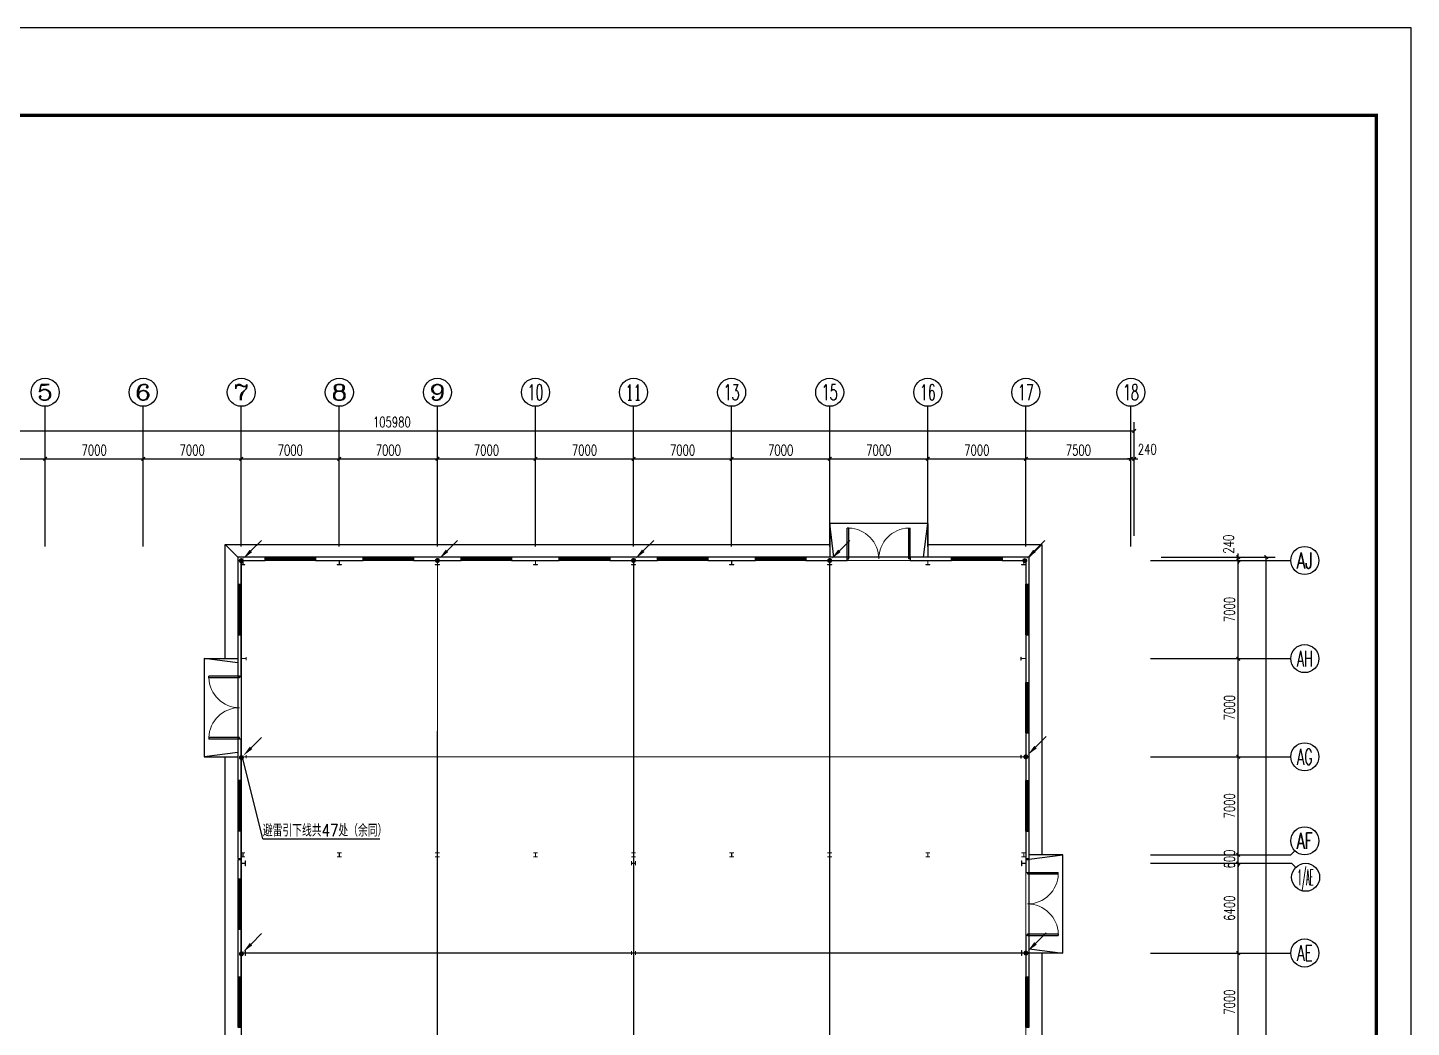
# Model space of a CAD drawing. Extents: x -496980 to 486425, y -292187 to -29437.
# Drawn here: x 226873 to 325629, y -100744 to -29437 of the extents above; entities that cross this region are included whole.
import ezdxf
from ezdxf.enums import TextEntityAlignment as Align

# ---------------------------------------------------------------- set-up
doc = ezdxf.new("R2010")
doc.units = 0
doc.header["$LTSCALE"] = 1000
doc.header["$MEASUREMENT"] = 0
doc.linetypes.add('30', pattern=[0])
for name, color, linetype in [('AXIS', 3, 'Continuous'), ('AXIS_TEXT', 7, 'Continuous'), ('killer_tk3.0000', 1, 'Continuous'), ('LWIRE', 4, 'Continuous'), ('PUB_TEXT', 7, 'Continuous'), ('PUB_TITLE', 4, 'Continuous'), ('STAIR', 2, 'Continuous'), ('WALL', 9, 'Continuous'), ('WINDOW', 4, 'Continuous'), ('WIRE-接地', 4, 'Continuous')]:
    doc.layers.add(name, color=color, linetype=linetype)
doc.layers.add('STXT_XG_THIN', color=2, linetype='Continuous', lineweight=0)
doc.styles.add('_HZTXT', font='txt.shx', dxfattribs={"width": 0.8, "bigfont": 'hztxt.shx'})
doc.styles.add('_TCH_AXIS', font='COMPLEX', dxfattribs={"bigfont": 'GBCBIG'})
doc.styles.add('_TCH_DIM_T3', font='SIMPLEX', dxfattribs={"width": 0.705882, "bigfont": 'GBCBIG'})
doc.styles.add('COMPLEX', font='COMPLEX')
doc.styles.get("Standard").update_dxf_attribs({"font": 'gbenor.shx', "bigfont": 'gbcbig.shx'})
doc.styles.add('TG_LINETYPE', font='SIMPLEX', dxfattribs={"width": 0.8, "height": 3, "bigfont": 'HZTXT'})
doc.linetypes.add('TG_E', pattern='A,2,-0.4,["E",TG_LINETYPE,S=0.1,R=0,X=-0.28,Y=-0.15],0', length=2.4)
doc.dimstyles.new('_TCH_ARCH&&250', dxfattribs={"dimtxt": 743.75, "dimasz": 250, "dimexe": 625, "dimexo": 750, "dimgap": 250, "dimtad": 1, "dimdec": 0, "dimzin": 0, "dimdsep": 46, "dimtxsty": '_TCH_DIM_T3', "dimblk": 'ARCHTICK', "dimcen": 0.09, "dimclrt": 7, "dimazin": 2, "dimtfac": 1, "dimtdec": 0, "dimtix": 1, "dimtmove": 2, "dimatfit": 3, "dimfxl": 0, "dimtolj": 1, "dimtzin": 0, "dimarcsym": 0})

# ---------------------------------------------------------------- blocks, each defined once
blk = doc.blocks.new('$TelecSys$00000078')
for p, q in [((1.15, 1.15), (0.55, 0.55)), ((0.104, 0.104), (0.104, 0.104)), ((-0.104, -0.104), (-0.104, -0.104))]:
    blk.add_line(p, q)
at = {"const_width": 0.142}
blk.add_lwpolyline([(-0.071, 0, 1), (0.071, 0, 1)], format="xyb", close=True, dxfattribs=at)
blk.add_solid([(0.62, 0.48), (0.48, 0.62), (0.1, 0.1)])
at = {"width": 0.8, "flags": 9}
blk.add_attdef('A', (0, 0), '', height=0.00002, dxfattribs=at)
blk = doc.blocks.new('_ArchTick')
at = {"color": 0, "linetype": 'ByBlock', "const_width": 0.4}
blk.add_lwpolyline([(-0.5, -0.5), (0.5, 0.5)], dxfattribs=at)
blk = doc.blocks.new('*D54')
at = {"layer": 'AXIS', "color": 0, "lineweight": -2}
for p, q in [((221117, -65694), (221117, -59569)), ((221117, -60194), (228117, -60194)), ((228117, -65694), (228117, -59569))]:
    blk.add_line(p, q, dxfattribs=at)
at = {"layer": 'Defpoints', "color": 0}
for p in [(228117, -60194), (221117, -66444), (228117, -66444)]:
    blk.add_point(p, dxfattribs=at)
at = {"layer": 'AXIS', "color": 0, "lineweight": -2, "xscale": 250, "yscale": 250, "zscale": 250, "rotation": 180}
blk.add_blockref('_ArchTick', (221117, -60194), dxfattribs=at)
at = {"layer": 'AXIS', "color": 0, "lineweight": -2, "xscale": 250, "yscale": 250, "zscale": 250}
blk.add_blockref('_ArchTick', (228117, -60194), dxfattribs=at)
at = {"layer": 'AXIS', "color": 7, "insert": (224617, -59572), "char_height": 743.8, "attachment_point": 5, "style": '_TCH_DIM_T3'}
blk.add_mtext('\\A1;7000', dxfattribs=at)
blk = doc.blocks.new('*D55')
at = {"layer": 'AXIS', "color": 0, "lineweight": -2}
for p, q in [((228117, -65694), (228117, -59569)), ((228117, -60194), (235117, -60194)), ((235117, -65694), (235117, -59569))]:
    blk.add_line(p, q, dxfattribs=at)
at = {"layer": 'Defpoints', "color": 0}
for p in [(235117, -60194), (228117, -66444), (235117, -66444)]:
    blk.add_point(p, dxfattribs=at)
at = {"layer": 'AXIS', "color": 0, "lineweight": -2, "xscale": 250, "yscale": 250, "zscale": 250, "rotation": 180}
blk.add_blockref('_ArchTick', (228117, -60194), dxfattribs=at)
at = {"layer": 'AXIS', "color": 0, "lineweight": -2, "xscale": 250, "yscale": 250, "zscale": 250}
blk.add_blockref('_ArchTick', (235117, -60194), dxfattribs=at)
at = {"layer": 'AXIS', "color": 7, "insert": (231617, -59572), "char_height": 743.8, "attachment_point": 5, "style": '_TCH_DIM_T3'}
blk.add_mtext('\\A1;7000', dxfattribs=at)
blk = doc.blocks.new('*D56')
at = {"layer": 'AXIS', "color": 0, "lineweight": -2}
for p, q in [((235117, -65694), (235117, -59569)), ((235117, -60194), (242117, -60194)), ((242117, -65694), (242117, -59569))]:
    blk.add_line(p, q, dxfattribs=at)
at = {"layer": 'Defpoints', "color": 0}
for p in [(242117, -60194), (235117, -66444), (242117, -66444)]:
    blk.add_point(p, dxfattribs=at)
at = {"layer": 'AXIS', "color": 0, "lineweight": -2, "xscale": 250, "yscale": 250, "zscale": 250, "rotation": 180}
blk.add_blockref('_ArchTick', (235117, -60194), dxfattribs=at)
at = {"layer": 'AXIS', "color": 0, "lineweight": -2, "xscale": 250, "yscale": 250, "zscale": 250}
blk.add_blockref('_ArchTick', (242117, -60194), dxfattribs=at)
at = {"layer": 'AXIS', "color": 7, "insert": (238617, -59572), "char_height": 743.8, "attachment_point": 5, "style": '_TCH_DIM_T3'}
blk.add_mtext('\\A1;7000', dxfattribs=at)
blk = doc.blocks.new('*D57')
at = {"layer": 'AXIS', "color": 0, "lineweight": -2}
for p, q in [((242117, -65694), (242117, -59569)), ((242117, -60194), (249117, -60194)), ((249117, -65694), (249117, -59569))]:
    blk.add_line(p, q, dxfattribs=at)
at = {"layer": 'Defpoints', "color": 0}
for p in [(249117, -60194), (242117, -66444), (249117, -66444)]:
    blk.add_point(p, dxfattribs=at)
at = {"layer": 'AXIS', "color": 0, "lineweight": -2, "xscale": 250, "yscale": 250, "zscale": 250, "rotation": 180}
blk.add_blockref('_ArchTick', (242117, -60194), dxfattribs=at)
at = {"layer": 'AXIS', "color": 0, "lineweight": -2, "xscale": 250, "yscale": 250, "zscale": 250}
blk.add_blockref('_ArchTick', (249117, -60194), dxfattribs=at)
at = {"layer": 'AXIS', "color": 7, "insert": (245617, -59572), "char_height": 743.8, "attachment_point": 5, "style": '_TCH_DIM_T3'}
blk.add_mtext('\\A1;7000', dxfattribs=at)
blk = doc.blocks.new('*D58')
at = {"layer": 'AXIS', "color": 0, "lineweight": -2}
for p, q in [((249117, -65694), (249117, -59569)), ((249117, -60194), (256117, -60194)), ((256117, -65694), (256117, -59569))]:
    blk.add_line(p, q, dxfattribs=at)
at = {"layer": 'Defpoints', "color": 0}
for p in [(256117, -60194), (249117, -66444), (256117, -66444)]:
    blk.add_point(p, dxfattribs=at)
at = {"layer": 'AXIS', "color": 0, "lineweight": -2, "xscale": 250, "yscale": 250, "zscale": 250, "rotation": 180}
blk.add_blockref('_ArchTick', (249117, -60194), dxfattribs=at)
at = {"layer": 'AXIS', "color": 0, "lineweight": -2, "xscale": 250, "yscale": 250, "zscale": 250}
blk.add_blockref('_ArchTick', (256117, -60194), dxfattribs=at)
at = {"layer": 'AXIS', "color": 7, "insert": (252617, -59572), "char_height": 743.8, "attachment_point": 5, "style": '_TCH_DIM_T3'}
blk.add_mtext('\\A1;7000', dxfattribs=at)
blk = doc.blocks.new('*D59')
at = {"layer": 'AXIS', "color": 0, "lineweight": -2}
for p, q in [((256117, -65694), (256117, -59569)), ((256117, -60194), (263117, -60194)), ((263117, -65694), (263117, -59569))]:
    blk.add_line(p, q, dxfattribs=at)
at = {"layer": 'Defpoints', "color": 0}
for p in [(263117, -60194), (256117, -66444), (263117, -66444)]:
    blk.add_point(p, dxfattribs=at)
at = {"layer": 'AXIS', "color": 0, "lineweight": -2, "xscale": 250, "yscale": 250, "zscale": 250, "rotation": 180}
blk.add_blockref('_ArchTick', (256117, -60194), dxfattribs=at)
at = {"layer": 'AXIS', "color": 0, "lineweight": -2, "xscale": 250, "yscale": 250, "zscale": 250}
blk.add_blockref('_ArchTick', (263117, -60194), dxfattribs=at)
at = {"layer": 'AXIS', "color": 7, "insert": (259617, -59572), "char_height": 743.8, "attachment_point": 5, "style": '_TCH_DIM_T3'}
blk.add_mtext('\\A1;7000', dxfattribs=at)
blk = doc.blocks.new('*D60')
at = {"layer": 'AXIS', "color": 0, "lineweight": -2}
for p, q in [((263117, -65694), (263117, -59569)), ((263117, -60194), (270117, -60194)), ((270117, -65694), (270117, -59569))]:
    blk.add_line(p, q, dxfattribs=at)
at = {"layer": 'Defpoints', "color": 0}
for p in [(270117, -60194), (263117, -66444), (270117, -66444)]:
    blk.add_point(p, dxfattribs=at)
at = {"layer": 'AXIS', "color": 0, "lineweight": -2, "xscale": 250, "yscale": 250, "zscale": 250, "rotation": 180}
blk.add_blockref('_ArchTick', (263117, -60194), dxfattribs=at)
at = {"layer": 'AXIS', "color": 0, "lineweight": -2, "xscale": 250, "yscale": 250, "zscale": 250}
blk.add_blockref('_ArchTick', (270117, -60194), dxfattribs=at)
at = {"layer": 'AXIS', "color": 7, "insert": (266617, -59572), "char_height": 743.8, "attachment_point": 5, "style": '_TCH_DIM_T3'}
blk.add_mtext('\\A1;7000', dxfattribs=at)
blk = doc.blocks.new('*D61')
at = {"layer": 'AXIS', "color": 0, "lineweight": -2}
for p, q in [((270117, -65694), (270117, -59569)), ((270117, -60194), (277117, -60194)), ((277117, -65694), (277117, -59569))]:
    blk.add_line(p, q, dxfattribs=at)
at = {"layer": 'Defpoints', "color": 0}
for p in [(277117, -60194), (270117, -66444), (277117, -66444)]:
    blk.add_point(p, dxfattribs=at)
at = {"layer": 'AXIS', "color": 0, "lineweight": -2, "xscale": 250, "yscale": 250, "zscale": 250, "rotation": 180}
blk.add_blockref('_ArchTick', (270117, -60194), dxfattribs=at)
at = {"layer": 'AXIS', "color": 0, "lineweight": -2, "xscale": 250, "yscale": 250, "zscale": 250}
blk.add_blockref('_ArchTick', (277117, -60194), dxfattribs=at)
at = {"layer": 'AXIS', "color": 7, "insert": (273617, -59572), "char_height": 743.8, "attachment_point": 5, "style": '_TCH_DIM_T3'}
blk.add_mtext('\\A1;7000', dxfattribs=at)
blk = doc.blocks.new('*D62')
at = {"layer": 'AXIS', "color": 0, "lineweight": -2}
for p, q in [((277117, -65694), (277117, -59569)), ((277117, -60194), (284117, -60194)), ((284117, -65694), (284117, -59569))]:
    blk.add_line(p, q, dxfattribs=at)
at = {"layer": 'Defpoints', "color": 0}
for p in [(284117, -60194), (277117, -66444), (284117, -66444)]:
    blk.add_point(p, dxfattribs=at)
at = {"layer": 'AXIS', "color": 0, "lineweight": -2, "xscale": 250, "yscale": 250, "zscale": 250, "rotation": 180}
blk.add_blockref('_ArchTick', (277117, -60194), dxfattribs=at)
at = {"layer": 'AXIS', "color": 0, "lineweight": -2, "xscale": 250, "yscale": 250, "zscale": 250}
blk.add_blockref('_ArchTick', (284117, -60194), dxfattribs=at)
at = {"layer": 'AXIS', "color": 7, "insert": (280617, -59572), "char_height": 743.8, "attachment_point": 5, "style": '_TCH_DIM_T3'}
blk.add_mtext('\\A1;7000', dxfattribs=at)
blk = doc.blocks.new('*D63')
at = {"layer": 'AXIS', "color": 0, "lineweight": -2}
for p, q in [((284117, -65694), (284117, -59569)), ((284117, -60194), (291117, -60194)), ((291117, -65694), (291117, -59569))]:
    blk.add_line(p, q, dxfattribs=at)
at = {"layer": 'Defpoints', "color": 0}
for p in [(291117, -60194), (284117, -66444), (291117, -66444)]:
    blk.add_point(p, dxfattribs=at)
at = {"layer": 'AXIS', "color": 0, "lineweight": -2, "xscale": 250, "yscale": 250, "zscale": 250, "rotation": 180}
blk.add_blockref('_ArchTick', (284117, -60194), dxfattribs=at)
at = {"layer": 'AXIS', "color": 0, "lineweight": -2, "xscale": 250, "yscale": 250, "zscale": 250}
blk.add_blockref('_ArchTick', (291117, -60194), dxfattribs=at)
at = {"layer": 'AXIS', "color": 7, "insert": (287617, -59572), "char_height": 743.8, "attachment_point": 5, "style": '_TCH_DIM_T3'}
blk.add_mtext('\\A1;7000', dxfattribs=at)
blk = doc.blocks.new('*D64')
at = {"layer": 'AXIS', "color": 0, "lineweight": -2}
for p, q in [((291117, -65694), (291117, -59569)), ((291117, -60194), (298117, -60194)), ((298117, -65694), (298117, -59569))]:
    blk.add_line(p, q, dxfattribs=at)
at = {"layer": 'Defpoints', "color": 0}
for p in [(298117, -60194), (291117, -66444), (298117, -66444)]:
    blk.add_point(p, dxfattribs=at)
at = {"layer": 'AXIS', "color": 0, "lineweight": -2, "xscale": 250, "yscale": 250, "zscale": 250, "rotation": 180}
blk.add_blockref('_ArchTick', (291117, -60194), dxfattribs=at)
at = {"layer": 'AXIS', "color": 0, "lineweight": -2, "xscale": 250, "yscale": 250, "zscale": 250}
blk.add_blockref('_ArchTick', (298117, -60194), dxfattribs=at)
at = {"layer": 'AXIS', "color": 7, "insert": (294617, -59572), "char_height": 743.8, "attachment_point": 5, "style": '_TCH_DIM_T3'}
blk.add_mtext('\\A1;7000', dxfattribs=at)
blk = doc.blocks.new('*D65')
at = {"layer": 'AXIS', "color": 0, "lineweight": -2}
for p, q in [((298117, -65694), (298117, -59569)), ((298117, -60194), (305617, -60194)), ((305617, -65694), (305617, -59569))]:
    blk.add_line(p, q, dxfattribs=at)
at = {"layer": 'Defpoints', "color": 0}
for p in [(305617, -60194), (298117, -66444), (305617, -66444)]:
    blk.add_point(p, dxfattribs=at)
at = {"layer": 'AXIS', "color": 0, "lineweight": -2, "xscale": 250, "yscale": 250, "zscale": 250, "rotation": 180}
blk.add_blockref('_ArchTick', (298117, -60194), dxfattribs=at)
at = {"layer": 'AXIS', "color": 0, "lineweight": -2, "xscale": 250, "yscale": 250, "zscale": 250}
blk.add_blockref('_ArchTick', (305617, -60194), dxfattribs=at)
at = {"layer": 'AXIS', "color": 7, "insert": (301867, -59572), "char_height": 743.8, "attachment_point": 5, "style": '_TCH_DIM_T3'}
blk.add_mtext('\\A1;7500', dxfattribs=at)
blk = doc.blocks.new('*D66')
at = {"layer": 'AXIS', "color": 0, "lineweight": -2}
for p, q in [((305617, -60194), (305367, -60194)), ((305617, -65694), (305617, -59569)), ((305617, -60194), (305857, -60194)), ((305857, -65694), (305857, -59569)), ((305857, -60194), (306107, -60194))]:
    blk.add_line(p, q, dxfattribs=at)
at = {"layer": 'Defpoints', "color": 0}
for p in [(305857, -60194), (305617, -66444), (305857, -66444)]:
    blk.add_point(p, dxfattribs=at)
at = {"layer": 'AXIS', "color": 0, "lineweight": -2, "xscale": 250, "yscale": 250, "zscale": 250}
blk.add_blockref('_ArchTick', (305617, -60194), dxfattribs=at)
at = {"layer": 'AXIS', "color": 0, "lineweight": -2, "xscale": 250, "yscale": 250, "zscale": 250, "rotation": 180}
blk.add_blockref('_ArchTick', (305857, -60194), dxfattribs=at)
at = {"layer": 'AXIS', "color": 7, "insert": (306782, -59507), "char_height": 743.8, "attachment_point": 5, "style": '_TCH_DIM_T3'}
blk.add_mtext('\\A1;240', dxfattribs=at)
blk = doc.blocks.new('*D67')
at = {"layer": 'AXIS', "color": 0, "lineweight": -2}
for p, q in [((199877, -65694), (199877, -57569)), ((199877, -58194), (305857, -58194)), ((305857, -65694), (305857, -57569))]:
    blk.add_line(p, q, dxfattribs=at)
at = {"layer": 'Defpoints', "color": 0}
for p in [(305857, -58194), (199877, -66444), (305857, -66444)]:
    blk.add_point(p, dxfattribs=at)
at = {"layer": 'AXIS', "color": 0, "lineweight": -2, "xscale": 250, "yscale": 250, "zscale": 250, "rotation": 180}
blk.add_blockref('_ArchTick', (199877, -58194), dxfattribs=at)
at = {"layer": 'AXIS', "color": 0, "lineweight": -2, "xscale": 250, "yscale": 250, "zscale": 250}
blk.add_blockref('_ArchTick', (305857, -58194), dxfattribs=at)
at = {"layer": 'AXIS', "color": 7, "insert": (252867, -57572), "char_height": 743.8, "attachment_point": 5, "style": '_TCH_DIM_T3'}
blk.add_mtext('\\A1;105980', dxfattribs=at)
blk = doc.blocks.new('*D109')
at = {"layer": 'AXIS', "color": 0, "lineweight": -2}
for p, q in [((307774, -95444), (313899, -95444)), ((313274, -102444), (313274, -95444)), ((307774, -102444), (313899, -102444))]:
    blk.add_line(p, q, dxfattribs=at)
at = {"layer": 'Defpoints', "color": 0}
for p in [(307024, -95444), (313274, -95444), (307024, -102444)]:
    blk.add_point(p, dxfattribs=at)
at = {"layer": 'AXIS', "color": 0, "lineweight": -2, "xscale": 250, "yscale": 250, "zscale": 250}
for p, rotation in [((313274, -95444), 90), ((313274, -102444), 270)]:
    blk.add_blockref('_ArchTick', p, dxfattribs=dict(at, rotation=rotation))
at = {"layer": 'AXIS', "color": 7, "insert": (312652, -98944), "char_height": 743.8, "attachment_point": 5, "rotation": 90, "style": '_TCH_DIM_T3'}
blk.add_mtext('\\A1;7000', dxfattribs=at)
blk = doc.blocks.new('*D110')
at = {"layer": 'AXIS', "color": 0, "lineweight": -2}
for p, q in [((307774, -89044), (313899, -89044)), ((313274, -95444), (313274, -89044)), ((307774, -95444), (313899, -95444))]:
    blk.add_line(p, q, dxfattribs=at)
at = {"layer": 'Defpoints', "color": 0}
for p in [(307024, -89044), (313274, -89044), (307024, -95444)]:
    blk.add_point(p, dxfattribs=at)
at = {"layer": 'AXIS', "color": 0, "lineweight": -2, "xscale": 250, "yscale": 250, "zscale": 250}
for p, rotation in [((313274, -89044), 90), ((313274, -95444), 270)]:
    blk.add_blockref('_ArchTick', p, dxfattribs=dict(at, rotation=rotation))
at = {"layer": 'AXIS', "color": 7, "insert": (312652, -92244), "char_height": 743.8, "attachment_point": 5, "rotation": 90, "style": '_TCH_DIM_T3'}
blk.add_mtext('\\A1;6400', dxfattribs=at)
blk = doc.blocks.new('*D111')
at = {"layer": 'AXIS', "color": 0, "lineweight": -2}
for p, q in [((307774, -88444), (313899, -88444)), ((313274, -88444), (313274, -88194)), ((313274, -89044), (313274, -88444)), ((307774, -89044), (313899, -89044)), ((313274, -89044), (313274, -89294))]:
    blk.add_line(p, q, dxfattribs=at)
at = {"layer": 'Defpoints', "color": 0}
for p in [(307024, -88444), (313274, -88444), (307024, -89044)]:
    blk.add_point(p, dxfattribs=at)
at = {"layer": 'AXIS', "color": 0, "lineweight": -2, "xscale": 250, "yscale": 250, "zscale": 250}
for p, rotation in [((313274, -88444), 270), ((313274, -89044), 90)]:
    blk.add_blockref('_ArchTick', p, dxfattribs=dict(at, rotation=rotation))
at = {"layer": 'AXIS', "color": 7, "insert": (312652, -88744), "char_height": 743.8, "attachment_point": 5, "rotation": 90, "style": '_TCH_DIM_T3'}
blk.add_mtext('\\A1;600', dxfattribs=at)
blk = doc.blocks.new('*D112')
at = {"layer": 'AXIS', "color": 0, "lineweight": -2}
for p, q in [((307774, -81444), (313899, -81444)), ((313274, -88444), (313274, -81444)), ((307774, -88444), (313899, -88444))]:
    blk.add_line(p, q, dxfattribs=at)
at = {"layer": 'Defpoints', "color": 0}
for p in [(307024, -81444), (313274, -81444), (307024, -88444)]:
    blk.add_point(p, dxfattribs=at)
at = {"layer": 'AXIS', "color": 0, "lineweight": -2, "xscale": 250, "yscale": 250, "zscale": 250}
for p, rotation in [((313274, -81444), 90), ((313274, -88444), 270)]:
    blk.add_blockref('_ArchTick', p, dxfattribs=dict(at, rotation=rotation))
at = {"layer": 'AXIS', "color": 7, "insert": (312652, -84944), "char_height": 743.8, "attachment_point": 5, "rotation": 90, "style": '_TCH_DIM_T3'}
blk.add_mtext('\\A1;7000', dxfattribs=at)
blk = doc.blocks.new('*D113')
at = {"layer": 'AXIS', "color": 0, "lineweight": -2}
for p, q in [((307774, -74444), (313899, -74444)), ((313274, -81444), (313274, -74444)), ((307774, -81444), (313899, -81444))]:
    blk.add_line(p, q, dxfattribs=at)
at = {"layer": 'Defpoints', "color": 0}
for p in [(307024, -74444), (313274, -74444), (307024, -81444)]:
    blk.add_point(p, dxfattribs=at)
at = {"layer": 'AXIS', "color": 0, "lineweight": -2, "xscale": 250, "yscale": 250, "zscale": 250}
for p, rotation in [((313274, -74444), 90), ((313274, -81444), 270)]:
    blk.add_blockref('_ArchTick', p, dxfattribs=dict(at, rotation=rotation))
at = {"layer": 'AXIS', "color": 7, "insert": (312652, -77944), "char_height": 743.8, "attachment_point": 5, "rotation": 90, "style": '_TCH_DIM_T3'}
blk.add_mtext('\\A1;7000', dxfattribs=at)
blk = doc.blocks.new('*D114')
at = {"layer": 'AXIS', "color": 0, "lineweight": -2}
for p, q in [((307774, -67444), (313899, -67444)), ((313274, -74444), (313274, -67444)), ((307774, -74444), (313899, -74444))]:
    blk.add_line(p, q, dxfattribs=at)
at = {"layer": 'Defpoints', "color": 0}
for p in [(307024, -67444), (313274, -67444), (307024, -74444)]:
    blk.add_point(p, dxfattribs=at)
at = {"layer": 'AXIS', "color": 0, "lineweight": -2, "xscale": 250, "yscale": 250, "zscale": 250}
for p, rotation in [((313274, -67444), 90), ((313274, -74444), 270)]:
    blk.add_blockref('_ArchTick', p, dxfattribs=dict(at, rotation=rotation))
at = {"layer": 'AXIS', "color": 7, "insert": (312652, -70944), "char_height": 743.8, "attachment_point": 5, "rotation": 90, "style": '_TCH_DIM_T3'}
blk.add_mtext('\\A1;7000', dxfattribs=at)
blk = doc.blocks.new('*D115')
at = {"layer": 'AXIS', "color": 0, "lineweight": -2}
for p, q in [((313274, -67204), (313274, -66954)), ((307774, -67204), (313899, -67204)), ((307774, -67444), (313899, -67444)), ((313274, -67444), (313274, -67204)), ((313274, -67444), (313274, -67694))]:
    blk.add_line(p, q, dxfattribs=at)
at = {"layer": 'Defpoints', "color": 0}
for p in [(307024, -67204), (307024, -67444), (313274, -67204)]:
    blk.add_point(p, dxfattribs=at)
at = {"layer": 'AXIS', "color": 0, "lineweight": -2, "xscale": 250, "yscale": 250, "zscale": 250}
for p, rotation in [((313274, -67204), 270), ((313274, -67444), 90)]:
    blk.add_blockref('_ArchTick', p, dxfattribs=dict(at, rotation=rotation))
at = {"layer": 'AXIS', "color": 7, "insert": (312587, -66279), "char_height": 743.8, "attachment_point": 5, "rotation": 90, "style": '_TCH_DIM_T3'}
blk.add_mtext('\\A1;240', dxfattribs=at)
blk = doc.blocks.new('*D116')
at = {"layer": 'AXIS', "color": 0, "lineweight": -2}
for p, q in [((307774, -67204), (315899, -67204)), ((315274, -249684), (315274, -67204)), ((307774, -249684), (315899, -249684))]:
    blk.add_line(p, q, dxfattribs=at)
at = {"layer": 'Defpoints', "color": 0}
for p in [(307024, -67204), (315274, -67204), (307024, -249684)]:
    blk.add_point(p, dxfattribs=at)
at = {"layer": 'AXIS', "color": 0, "lineweight": -2, "xscale": 250, "yscale": 250, "zscale": 250}
for p, rotation in [((315274, -67204), 90), ((315274, -249684), 270)]:
    blk.add_blockref('_ArchTick', p, dxfattribs=dict(at, rotation=rotation))
at = {"layer": 'AXIS', "color": 7, "insert": (314652, -158444), "char_height": 743.8, "attachment_point": 5, "rotation": 90, "style": '_TCH_DIM_T3'}
blk.add_mtext('\\A1;182480', dxfattribs=at)
blk = doc.blocks.new('$TCHSYS$WIN2D')
for p, q in [((-0.5, 0.5), (0.5, 0.5)), ((-0.5, 0.5), (-0.5, -0.5)), ((0.5, 0.5), (0.5, -0.5)), ((0.5, 0.167), (-0.5, 0.167)), ((0.5, -0.167), (-0.5, -0.167)), ((-0.5, -0.5), (0.5, -0.5))]:
    blk.add_line(p, q)
blk = doc.blocks.new('$DorLib2D$00000002')
for p, q in [((-0.5, 0), (-0.5, 0.4875)), ((-0.475, 0.4875), (-0.5, 0.4875)), ((-0.475, 0), (-0.475, 0.4875)), ((0.475, 0), (0.475, 0.4875)), ((0.475, 0.4875), (0.5, 0.4875)), ((0.5, 0), (0.5, 0.4875)), ((-0.5, 0), (-0.475, 0)), ((0.5, 0), (0.475, 0))]:
    blk.add_line(p, q)
at = {"lineweight": 13}
for centre, start, end in [((-0.4875, 0), 0, 88.53072), ((0.4875, 0), 91.46928, 180)]:
    blk.add_arc(centre, 0.4875, start, end, dxfattribs=at)
blk = doc.blocks.new('_AXISO')
blk.add_circle((0, 0), 0.5)
at = {"layer": 'AXIS_TEXT', "style": 'COMPLEX', "width": 1.041667}
blk.add_attdef('A', text='', height=0.56, dxfattribs=at).set_placement((-0.25, -0.28), (0.25, -0.28), align=Align.FIT)

msp = doc.modelspace()

# ---------------------------------------------------------------- linework, layer by layer
at = {"color": 2}
for p, q in [((241877.3, -67204.2), (240977.3, -66304.2)), ((298357.3, -67204.2), (299257.3, -66304.2))]:
    msp.add_line(p, q, dxfattribs=at)
msp.add_line((243657.4, -87297.2), (242214, -81479.2))
for points in [[(240977.3, -74444.2), (240977.3, -66304.2), (284117.3, -66304.2)], [(291117.3, -66304.2), (299257.3, -66304.2), (299257.3, -88444.2)], [(240977.3, -130444.2), (240977.3, -81444.2)], [(299257.3, -95444.2), (299257.3, -121044.2)]]:
    msp.add_lwpolyline(points, dxfattribs=at)
at = {"layer": 'AXIS'}
for p, q in [((228117.3, -66444.2), (228117.3, -56444.2)), ((235117.3, -66444.2), (235117.3, -56444.2)), ((242117.3, -66444.2), (242117.3, -56444.2)), ((249117.3, -66444.2), (249117.3, -56444.2)), ((256117.3, -66444.2), (256117.3, -56444.2)), ((263117.3, -66444.2), (263117.3, -56444.2)), ((270117.3, -66444.2), (270117.3, -56444.2)), ((277117.3, -66444.2), (277117.3, -56444.2)), ((284117.3, -66444.2), (284117.3, -56444.2)), ((291117.3, -66444.2), (291117.3, -56444.2)), ((298117.3, -66444.2), (298117.3, -56444.2)), ((305616.2, -66444.2), (305616.2, -56444.2)), ((307024, -67444.2), (317024, -67444.2)), ((307024, -74444.2), (317024, -74444.2)), ((307024, -81444.2), (317024, -81444.2)), ((307024, -88444.2), (317024, -88444.2)), ((317316.9, -88151.3), (317024, -88444.2)), ((307024, -89044.2), (317086.1, -89044.2)), ((317379, -89337.1), (317086.1, -89044.2)), ((307024, -95444.2), (317024, -95444.2))]:
    msp.add_line(p, q, dxfattribs=at)
msp.add_circle((305616.2, -55444.2), 1000, dxfattribs=at)
at = {"layer": 'killer_tk3.0000', "color": 4, "linetype": '30', "ltscale": 0.02}
msp.add_line((243657.4, -87297.2), (252015.7, -87297.2), dxfattribs=at)
at = {"layer": 'PUB_TITLE'}
msp.add_lwpolyline([(177129, -29436.9), (177129, -292186.9), (325629, -292186.9), (325629, -29436.9)], close=True, dxfattribs=at)
at = {"layer": 'PUB_TITLE', "const_width": 250}
msp.add_lwpolyline([(179629, -35686.9), (179629, -289686.9), (323129, -289686.9), (323129, -35686.9)], close=True, dxfattribs=at)
at = {"layer": 'STAIR'}
for p, q in [((291117.3, -64804.2), (284117.3, -64804.2)), ((284117.3, -64804.2), (284117.3, -67204.2)), ((284417.3, -67204.2), (284117.3, -64804.2)), ((290817.3, -67204.2), (291117.3, -64804.2)), ((291117.3, -64804.2), (291117.3, -67204.2)), ((291117.3, -67204.2), (284117.3, -67204.2)), ((239477.3, -74444.2), (239477.3, -81444.2)), ((239477.3, -74444.2), (241877.3, -74444.2)), ((241877.3, -74744.2), (239477.3, -74444.2)), ((241877.3, -74444.2), (241877.3, -81444.2)), ((241877.3, -81144.2), (239477.3, -81444.2)), ((239477.3, -81444.2), (241877.3, -81444.2)), ((300757.3, -88444.2), (298357.3, -88444.2)), ((298357.3, -95444.2), (298357.3, -88444.2)), ((298357.3, -88744.2), (300757.3, -88444.2)), ((300757.3, -95444.2), (300757.3, -88444.2)), ((298357.3, -95144.2), (300757.3, -95444.2)), ((300757.3, -95444.2), (298357.3, -95444.2))]:
    msp.add_line(p, q, dxfattribs=at)
at = {"layer": 'STXT_XG_THIN', "color": 2}
for points in [[(242367.3, -67744.2), (242117.3, -67744.2), (242117.3, -67734), (242239.4, -67734), (242239.4, -67454.4), (242117.3, -67454.4), (242117.3, -67444.2), (242367.3, -67444.2), (242367.3, -67454.4), (242245.2, -67454.4), (242245.2, -67734), (242367.3, -67734), (242367.3, -67744.2)], [(249267.3, -67744.2), (248967.3, -67744.2), (248967.3, -67734), (249114.4, -67734), (249114.4, -67454.4), (248967.3, -67454.4), (248967.3, -67444.2), (249267.3, -67444.2), (249267.3, -67454.4), (249120.2, -67454.4), (249120.2, -67734), (249267.3, -67734), (249267.3, -67744.2)], [(256267.3, -67744.2), (255967.3, -67744.2), (255967.3, -67734), (256114.4, -67734), (256114.4, -67454.4), (255967.3, -67454.4), (255967.3, -67444.2), (256267.3, -67444.2), (256267.3, -67454.4), (256120.2, -67454.4), (256120.2, -67734), (256267.3, -67734), (256267.3, -67744.2)], [(263267.3, -67744.2), (262967.3, -67744.2), (262967.3, -67734), (263114.4, -67734), (263114.4, -67454.4), (262967.3, -67454.4), (262967.3, -67444.2), (263267.3, -67444.2), (263267.3, -67454.4), (263120.2, -67454.4), (263120.2, -67734), (263267.3, -67734), (263267.3, -67744.2)], [(270267.3, -67744.2), (269967.3, -67744.2), (269967.3, -67734), (270114.4, -67734), (270114.4, -67454.4), (269967.3, -67454.4), (269967.3, -67444.2), (270267.3, -67444.2), (270267.3, -67454.4), (270120.2, -67454.4), (270120.2, -67734), (270267.3, -67734), (270267.3, -67744.2)], [(277267.3, -67744.2), (276967.3, -67744.2), (276967.3, -67734), (277114.4, -67734), (277114.4, -67454.4), (276967.3, -67454.4), (276967.3, -67444.2), (277267.3, -67444.2), (277267.3, -67454.4), (277120.2, -67454.4), (277120.2, -67734), (277267.3, -67734), (277267.3, -67744.2)], [(284267.3, -67744.2), (283967.3, -67744.2), (283967.3, -67734), (284114.4, -67734), (284114.4, -67454.4), (283967.3, -67454.4), (283967.3, -67444.2), (284267.3, -67444.2), (284267.3, -67454.4), (284120.2, -67454.4), (284120.2, -67734), (284267.3, -67734), (284267.3, -67744.2)], [(291267.3, -67744.2), (290967.3, -67744.2), (290967.3, -67734), (291114.4, -67734), (291114.4, -67454.4), (290967.3, -67454.4), (290967.3, -67444.2), (291267.3, -67444.2), (291267.3, -67454.4), (291120.2, -67454.4), (291120.2, -67734), (291267.3, -67734), (291267.3, -67744.2)], [(298117.3, -67744.2), (297817.3, -67744.2), (297817.3, -67734), (297964.4, -67734), (297964.4, -67454.4), (297817.3, -67454.4), (297817.3, -67444.2), (298117.3, -67444.2), (298117.3, -67454.4), (297970.2, -67454.4), (297970.2, -67734), (298117.3, -67734), (298117.3, -67744.2)], [(242467.3, -74334.2), (242467.3, -74554.2), (242457.1, -74554.2), (242457.1, -74447.1), (242127.5, -74447.1), (242127.5, -74554.2), (242117.3, -74554.2), (242117.3, -74334.2), (242127.5, -74334.2), (242127.5, -74441.3), (242457.1, -74441.3), (242457.1, -74334.2), (242467.3, -74334.2)], [(297767.3, -74334.2), (297767.3, -74554.2), (297777.5, -74554.2), (297777.5, -74447.1), (298107.1, -74447.1), (298107.1, -74554.2), (298117.3, -74554.2), (298117.3, -74334.2), (298107.1, -74334.2), (298107.1, -74441.3), (297777.5, -74441.3), (297777.5, -74334.2), (297767.3, -74334.2)], [(242467.3, -81334.2), (242467.3, -81554.2), (242457.1, -81554.2), (242457.1, -81447.1), (242127.5, -81447.1), (242127.5, -81554.2), (242117.3, -81554.2), (242117.3, -81334.2), (242127.5, -81334.2), (242127.5, -81441.3), (242457.1, -81441.3), (242457.1, -81334.2), (242467.3, -81334.2)], [(297767.3, -81334.2), (297767.3, -81554.2), (297777.5, -81554.2), (297777.5, -81447.1), (298107.1, -81447.1), (298107.1, -81554.2), (298117.3, -81554.2), (298117.3, -81334.2), (298107.1, -81334.2), (298107.1, -81441.3), (297777.5, -81441.3), (297777.5, -81334.2), (297767.3, -81334.2)], [(242367.3, -88594.2), (242117.3, -88594.2), (242117.3, -88584), (242239.4, -88584), (242239.4, -88304.4), (242117.3, -88304.4), (242117.3, -88294.2), (242367.3, -88294.2), (242367.3, -88304.4), (242245.2, -88304.4), (242245.2, -88584), (242367.3, -88584), (242367.3, -88594.2)], [(242117.3, -89214.2), (242117.3, -88874.2), (242127.5, -88874.2), (242127.5, -89041.3), (242407.1, -89041.3), (242407.1, -88874.2), (242417.3, -88874.2), (242417.3, -89214.2), (242407.1, -89214.2), (242407.1, -89047.1), (242127.5, -89047.1), (242127.5, -89214.2), (242117.3, -89214.2)], [(249267.3, -88594.2), (248967.3, -88594.2), (248967.3, -88584), (249114.4, -88584), (249114.4, -88304.4), (248967.3, -88304.4), (248967.3, -88294.2), (249267.3, -88294.2), (249267.3, -88304.4), (249120.2, -88304.4), (249120.2, -88584), (249267.3, -88584), (249267.3, -88594.2)], [(256267.3, -88594.2), (255967.3, -88594.2), (255967.3, -88584), (256114.4, -88584), (256114.4, -88304.4), (255967.3, -88304.4), (255967.3, -88294.2), (256267.3, -88294.2), (256267.3, -88304.4), (256120.2, -88304.4), (256120.2, -88584), (256267.3, -88584), (256267.3, -88594.2)], [(263267.3, -88594.2), (262967.3, -88594.2), (262967.3, -88584), (263114.4, -88584), (263114.4, -88304.4), (262967.3, -88304.4), (262967.3, -88294.2), (263267.3, -88294.2), (263267.3, -88304.4), (263120.2, -88304.4), (263120.2, -88584), (263267.3, -88584), (263267.3, -88594.2)], [(270267.3, -88594.2), (269967.3, -88594.2), (269967.3, -88584), (270114.4, -88584), (270114.4, -88304.4), (269967.3, -88304.4), (269967.3, -88294.2), (270267.3, -88294.2), (270267.3, -88304.4), (270120.2, -88304.4), (270120.2, -88584), (270267.3, -88584), (270267.3, -88594.2)], [(277267.3, -88594.2), (276967.3, -88594.2), (276967.3, -88584), (277114.4, -88584), (277114.4, -88304.4), (276967.3, -88304.4), (276967.3, -88294.2), (277267.3, -88294.2), (277267.3, -88304.4), (277120.2, -88304.4), (277120.2, -88584), (277267.3, -88584), (277267.3, -88594.2)], [(284267.3, -88594.2), (283967.3, -88594.2), (283967.3, -88584), (284114.4, -88584), (284114.4, -88304.4), (283967.3, -88304.4), (283967.3, -88294.2), (284267.3, -88294.2), (284267.3, -88304.4), (284120.2, -88304.4), (284120.2, -88584), (284267.3, -88584), (284267.3, -88594.2)], [(291267.3, -88594.2), (290967.3, -88594.2), (290967.3, -88584), (291114.4, -88584), (291114.4, -88304.4), (290967.3, -88304.4), (290967.3, -88294.2), (291267.3, -88294.2), (291267.3, -88304.4), (291120.2, -88304.4), (291120.2, -88584), (291267.3, -88584), (291267.3, -88594.2)], [(298117.3, -88594.2), (297817.3, -88594.2), (297817.3, -88584), (297964.4, -88584), (297964.4, -88304.4), (297817.3, -88304.4), (297817.3, -88294.2), (298117.3, -88294.2), (298117.3, -88304.4), (297970.2, -88304.4), (297970.2, -88584), (298117.3, -88584), (298117.3, -88594.2)], [(297817.3, -89214.2), (297817.3, -88874.2), (297827.5, -88874.2), (297827.5, -89041.3), (298107.1, -89041.3), (298107.1, -88874.2), (298117.3, -88874.2), (298117.3, -89214.2), (298107.1, -89214.2), (298107.1, -89047.1), (297827.5, -89047.1), (297827.5, -89214.2), (297817.3, -89214.2)], [(269967.3, -89184.1), (269967.3, -88904.1), (269977.5, -88904.1), (269977.5, -89041.2), (270257.1, -89041.2), (270257.1, -88904.1), (270267.3, -88904.1), (270267.3, -89184.1), (270257.1, -89184.1), (270257.1, -89047), (269977.5, -89047), (269977.5, -89184.1), (269967.3, -89184.1)], [(242117.3, -95614.2), (242117.3, -95274.2), (242127.5, -95274.2), (242127.5, -95441.3), (242407.1, -95441.3), (242407.1, -95274.2), (242417.3, -95274.2), (242417.3, -95614.2), (242407.1, -95614.2), (242407.1, -95447.1), (242127.5, -95447.1), (242127.5, -95614.2), (242117.3, -95614.2)], [(269967.3, -95584.1), (269967.3, -95304.1), (269977.5, -95304.1), (269977.5, -95441.2), (270257.1, -95441.2), (270257.1, -95304.1), (270267.3, -95304.1), (270267.3, -95584.1), (270257.1, -95584.1), (270257.1, -95447), (269977.5, -95447), (269977.5, -95584.1), (269967.3, -95584.1)], [(297817.3, -95614.2), (297817.3, -95274.2), (297827.5, -95274.2), (297827.5, -95441.3), (298107.1, -95441.3), (298107.1, -95274.2), (298117.3, -95274.2), (298117.3, -95614.2), (298107.1, -95614.2), (298107.1, -95447.1), (297827.5, -95447.1), (297827.5, -95614.2), (297817.3, -95614.2)]]:
    msp.add_lwpolyline(points, dxfattribs=at)
at = {"layer": 'WALL', "color": 5}
for p, q in [((243817.3, -67204.2), (241877.3, -67204.2)), ((241877.3, -67204.2), (241877.3, -69144.2)), ((242117.3, -67444.2), (243817.3, -67444.2)), ((242117.3, -69144.2), (242117.3, -67444.2)), ((243817.3, -67444.2), (243817.3, -67204.2)), ((250817.3, -67204.2), (247417.3, -67204.2)), ((247417.3, -67204.2), (247417.3, -67444.2)), ((247417.3, -67444.2), (250817.3, -67444.2)), ((250817.3, -67444.2), (250817.3, -67204.2)), ((257817.3, -67204.2), (254417.3, -67204.2)), ((254417.3, -67204.2), (254417.3, -67444.2)), ((254417.3, -67444.2), (257817.3, -67444.2)), ((257817.3, -67444.2), (257817.3, -67204.2)), ((264817.3, -67204.2), (261417.3, -67204.2)), ((261417.3, -67204.2), (261417.3, -67444.2)), ((261417.3, -67444.2), (264817.3, -67444.2)), ((264817.3, -67444.2), (264817.3, -67204.2)), ((271817.3, -67204.2), (268417.3, -67204.2)), ((268417.3, -67204.2), (268417.3, -67444.2)), ((268417.3, -67444.2), (271817.3, -67444.2)), ((271817.3, -67444.2), (271817.3, -67204.2)), ((278817.3, -67204.2), (275417.3, -67204.2)), ((275417.3, -67204.2), (275417.3, -67444.2)), ((275417.3, -67444.2), (278817.3, -67444.2)), ((278817.3, -67444.2), (278817.3, -67204.2)), ((285367.3, -67204.2), (282417.3, -67204.2)), ((282417.3, -67204.2), (282417.3, -67444.2)), ((282417.3, -67444.2), (285367.3, -67444.2)), ((285367.3, -67444.2), (285367.3, -67204.2)), ((292817.3, -67204.2), (289867.3, -67204.2)), ((289867.3, -67204.2), (289867.3, -67444.2)), ((289867.3, -67444.2), (292817.3, -67444.2)), ((292817.3, -67444.2), (292817.3, -67204.2)), ((298357.3, -67204.2), (296417.3, -67204.2)), ((296417.3, -67204.2), (296417.3, -67444.2)), ((296417.3, -67444.2), (298117.3, -67444.2)), ((298117.3, -67444.2), (298117.3, -69144.2)), ((298357.3, -69144.2), (298357.3, -67204.2)), ((241877.3, -69144.2), (242117.3, -69144.2)), ((298117.3, -69144.2), (298357.3, -69144.2)), ((241877.3, -72744.2), (241877.3, -75694.2)), ((242117.3, -72744.2), (241877.3, -72744.2)), ((242117.3, -75694.2), (242117.3, -72744.2)), ((298357.3, -72744.2), (298117.3, -72744.2)), ((298117.3, -72744.2), (298117.3, -76144.2)), ((298357.3, -76144.2), (298357.3, -72744.2)), ((241877.3, -75694.2), (242117.3, -75694.2)), ((298117.3, -76144.2), (298357.3, -76144.2)), ((298357.3, -79744.2), (298117.3, -79744.2)), ((298117.3, -79744.2), (298117.3, -83144.2)), ((298357.3, -83144.2), (298357.3, -79744.2)), ((241877.3, -80194.2), (241877.3, -83144.2)), ((242117.3, -80194.2), (241877.3, -80194.2)), ((242117.3, -83144.2), (242117.3, -80194.2)), ((241877.3, -83144.2), (242117.3, -83144.2)), ((298117.3, -83144.2), (298357.3, -83144.2)), ((242117.3, -86744.2), (241877.3, -86744.2)), ((241877.3, -86744.2), (241877.3, -88694.2)), ((242117.3, -88694.2), (242117.3, -86744.2)), ((298357.3, -86744.2), (298117.3, -86744.2)), ((298117.3, -86744.2), (298117.3, -88694.2)), ((298357.3, -88694.2), (298357.3, -86744.2)), ((241877.3, -88694.2), (242117.3, -88694.2)), ((241877.3, -88794.2), (241877.3, -90144.2)), ((242117.3, -88794.2), (241877.3, -88794.2)), ((242117.3, -90144.2), (242117.3, -88794.2)), ((298117.3, -88694.2), (298357.3, -88694.2)), ((298117.3, -88794.2), (298117.3, -89694.2)), ((298357.3, -88794.2), (298117.3, -88794.2)), ((298357.3, -89694.2), (298357.3, -88794.2)), ((298117.3, -89694.2), (298357.3, -89694.2)), ((241877.3, -90144.2), (242117.3, -90144.2)), ((241877.3, -93744.2), (241877.3, -97144.2)), ((242117.3, -93744.2), (241877.3, -93744.2)), ((242117.3, -97144.2), (242117.3, -93744.2)), ((298357.3, -94194.2), (298117.3, -94194.2)), ((298117.3, -94194.2), (298117.3, -97144.2)), ((298357.3, -97144.2), (298357.3, -94194.2)), ((241877.3, -97144.2), (242117.3, -97144.2)), ((298117.3, -97144.2), (298357.3, -97144.2))]:
    msp.add_line(p, q, dxfattribs=at)
at = {"layer": 'WIRE-接地', "linetype": 'TG_E', "const_width": 87.5}
for points in [[(242117.3, -67444.2), (242117.3, -172664.2), (200117.3, -172664.2), (200117.3, -249444.2), (270117.3, -249444.2), (270117.3, -247444.2), (275117.3, -247444.2), (275117.3, -233425), (281117.3, -233425), (281117.3, -228444.2), (291117.3, -228444.2), (291117.3, -200444.2), (298117.3, -200444.2), (298117.3, -179444.2), (305617.2, -179444.2), (305617.2, -123438.4), (298117.3, -123438.4), (298117.3, -67444.2), (242117.3, -67444.2)], [(256120.2, -67444.2), (256117.3, -249444.2)], [(270120.2, -67444.2), (270117.3, -249444.2)], [(284120.2, -67444.2), (284117.7, -228444.2)], [(242127.5, -81447.1), (298117.3, -81447.1)], [(242127.5, -95447.1), (298117.3, -95447.1)]]:
    msp.add_lwpolyline(points, dxfattribs=at)

# ---------------------------------------------------------------- block references
at = {"layer": 'AXIS'}
ref = msp.add_blockref('_AXISO', (228117.3, -55444.2), dxfattribs=dict(at, xscale=2000, yscale=2000, zscale=2000))
ref.add_attrib('A', '5', dxfattribs={"layer": 'AXIS_TEXT', "height": 1131.4, "style": '_TCH_AXIS', "width": 1.5}).set_placement((227551.7, -56009.9), (228683, -56009.9), align=Align.FIT)
ref = msp.add_blockref('_AXISO', (235117.3, -55444.2), dxfattribs=dict(at, xscale=2000, yscale=2000, zscale=2000))
ref.add_attrib('A', '6', dxfattribs={"layer": 'AXIS_TEXT', "height": 1131.4, "style": '_TCH_AXIS', "width": 1.5}).set_placement((234551.7, -56009.9), (235683, -56009.9), align=Align.FIT)
ref = msp.add_blockref('_AXISO', (242117.3, -55444.2), dxfattribs=dict(at, xscale=2000, yscale=2000, zscale=2000))
ref.add_attrib('A', '7', dxfattribs={"layer": 'AXIS_TEXT', "height": 1131.4, "style": '_TCH_AXIS', "width": 1.5}).set_placement((241551.7, -56009.9), (242683, -56009.9), align=Align.FIT)
ref = msp.add_blockref('_AXISO', (249117.3, -55444.2), dxfattribs=dict(at, xscale=2000, yscale=2000, zscale=2000))
ref.add_attrib('A', '8', dxfattribs={"layer": 'AXIS_TEXT', "height": 1131.4, "style": '_TCH_AXIS', "width": 1.5}).set_placement((248551.7, -56009.9), (249683, -56009.9), align=Align.FIT)
ref = msp.add_blockref('_AXISO', (256117.3, -55444.2), dxfattribs=dict(at, xscale=2000, yscale=2000, zscale=2000))
ref.add_attrib('A', '9', dxfattribs={"layer": 'AXIS_TEXT', "height": 1131.4, "style": '_TCH_AXIS', "width": 1.5}).set_placement((255551.7, -56009.9), (256683, -56009.9), align=Align.FIT)
ref = msp.add_blockref('_AXISO', (263117.3, -55444.2), dxfattribs=dict(at, xscale=2000, yscale=2000, zscale=2000))
ref.add_attrib('A', '10', dxfattribs={"layer": 'AXIS_TEXT', "height": 1131.37, "style": '_TCH_AXIS', "width": 0.724138}).set_placement((262551.7, -56009.9), (263683, -56009.9), align=Align.FIT)
ref = msp.add_blockref('_AXISO', (270117.3, -55444.2), dxfattribs=dict(at, xscale=2000, yscale=2000, zscale=2000))
ref.add_attrib('A', '11', dxfattribs={"layer": 'AXIS_TEXT', "height": 1131.37, "style": '_TCH_AXIS', "width": 0.875}).set_placement((269551.7, -56009.9), (270683, -56009.9), align=Align.FIT)
ref = msp.add_blockref('_AXISO', (277117.3, -55444.2), dxfattribs=dict(at, xscale=2000, yscale=2000, zscale=2000))
ref.add_attrib('A', '13', dxfattribs={"layer": 'AXIS_TEXT', "height": 1131.37, "style": '_TCH_AXIS', "width": 0.724138}).set_placement((276551.7, -56009.9), (277683, -56009.9), align=Align.FIT)
ref = msp.add_blockref('_AXISO', (284117.3, -55444.2), dxfattribs=dict(at, xscale=2000, yscale=2000, zscale=2000))
ref.add_attrib('A', '15', dxfattribs={"layer": 'AXIS_TEXT', "height": 1131.37, "style": '_TCH_AXIS', "width": 0.724138}).set_placement((283551.7, -56009.9), (284683, -56009.9), align=Align.FIT)
ref = msp.add_blockref('_AXISO', (291117.3, -55444.2), dxfattribs=dict(at, xscale=2000, yscale=2000, zscale=2000))
ref.add_attrib('A', '16', dxfattribs={"layer": 'AXIS_TEXT', "height": 1131.37, "style": '_TCH_AXIS', "width": 0.724138}).set_placement((290551.7, -56009.9), (291683, -56009.9), align=Align.FIT)
ref = msp.add_blockref('_AXISO', (298117.3, -55444.2), dxfattribs=dict(at, xscale=2000, yscale=2000, zscale=2000))
ref.add_attrib('A', '17', dxfattribs={"layer": 'AXIS_TEXT', "height": 1131.37, "style": '_TCH_AXIS', "width": 0.724138}).set_placement((297551.7, -56009.9), (298683, -56009.9), align=Align.FIT)
ref = msp.add_blockref('_AXISO', (318024, -67444.2), dxfattribs=dict(at, xscale=2000, yscale=2000, zscale=2000))
ref.add_attrib('A', 'AJ', dxfattribs={"layer": 'AXIS_TEXT', "height": 1131.37, "style": '_TCH_AXIS', "width": 0.65625}).set_placement((317458.3, -68009.9), (318589.7, -68009.9), align=Align.FIT)
ref = msp.add_blockref('_AXISO', (318024, -74444.2), dxfattribs=dict(at, xscale=2000, yscale=2000, zscale=2000))
ref.add_attrib('A', 'AH', dxfattribs={"layer": 'AXIS_TEXT', "height": 1131.37, "style": '_TCH_AXIS', "width": 0.512195}).set_placement((317458.3, -75009.9), (318589.7, -75009.9), align=Align.FIT)
ref = msp.add_blockref('_AXISO', (318024, -81444.2), dxfattribs=dict(at, xscale=2000, yscale=2000, zscale=2000))
ref.add_attrib('A', 'AG', dxfattribs={"layer": 'AXIS_TEXT', "height": 1131.37, "style": '_TCH_AXIS', "width": 0.538462}).set_placement((317458.3, -82009.9), (318589.7, -82009.9), align=Align.FIT)
ref = msp.add_blockref('_AXISO', (318024, -87444.2), dxfattribs=dict(at, xscale=2000, yscale=2000, zscale=2000))
ref.add_attrib('A', 'AF', dxfattribs={"layer": 'AXIS_TEXT', "height": 1131.37, "style": '_TCH_AXIS', "width": 0.567568}).set_placement((317458.3, -88009.9), (318589.7, -88009.9), align=Align.FIT)
ref = msp.add_blockref('_AXISO', (318086.1, -90044.2), dxfattribs=dict(at, xscale=2000, yscale=2000, zscale=2000))
ref.add_attrib('A', '1/AE', dxfattribs={"layer": 'AXIS_TEXT', "height": 1131.37, "style": '_TCH_AXIS', "width": 0.283784}).set_placement((317520.4, -90609.9), (318651.8, -90609.9), align=Align.FIT)
ref = msp.add_blockref('_AXISO', (318024, -95444.2), dxfattribs=dict(at, xscale=2000, yscale=2000, zscale=2000))
ref.add_attrib('A', 'AE', dxfattribs={"layer": 'AXIS_TEXT', "height": 1131.37, "style": '_TCH_AXIS', "width": 0.567568}).set_placement((317458.3, -96009.9), (318589.7, -96009.9), align=Align.FIT)
at = {"layer": 'LWIRE', "xscale": 1250, "yscale": 1250, "zscale": 1250}
for p in [(242117.3, -67454.4), (256117.3, -67444.2), (270117.3, -67444.2), (284117.3, -67444.2), (298043.8, -67454.4), (242127.5, -81500.6), (298117.3, -81447.1), (242127.5, -95500.6), (298117.3, -95447.1)]:
    msp.add_blockref('$TelecSys$00000078', p, dxfattribs=at)
at = {"layer": 'WINDOW'}
for name, p, xscale, yscale, zscale, rotation in [('$DorLib2D$00000002', (287617.3, -67324.2), -4500, -4500, -4500, 180), ('$TCHSYS$WIN2D', (245617.3, -67324.2), 3600, 240, 3600, 180), ('$TCHSYS$WIN2D', (252617.3, -67324.2), 3600, 240, 3600, 180), ('$TCHSYS$WIN2D', (259617.3, -67324.2), 3600, 240, 3600, 180), ('$TCHSYS$WIN2D', (266617.3, -67324.2), 3600, 240, 3600, 180), ('$TCHSYS$WIN2D', (273617.3, -67324.2), 3600, 240, 3600, 180), ('$TCHSYS$WIN2D', (280617.3, -67324.2), 3600, 240, 3600, 180), ('$TCHSYS$WIN2D', (294617.3, -67324.2), 3600, 240, 3600, 180), ('$TCHSYS$WIN2D', (241997.3, -70944.2), 3600, -240, 3600, 270), ('$TCHSYS$WIN2D', (298237.3, -70944.2), 3600, 240, 3600, 90), ('$DorLib2D$00000002', (241997.3, -77944.2), -4500, -4500, -4500, 270), ('$TCHSYS$WIN2D', (298237.3, -77944.2), 3600, 240, 3600, 90), ('$TCHSYS$WIN2D', (241997.3, -84944.2), 3600, 240, 3600, 270), ('$TCHSYS$WIN2D', (298237.3, -84944.2), 3600, 240, 3600, 90), ('$DorLib2D$00000002', (298237.3, -91944.2), -4500, -4500, -4500, 90), ('$TCHSYS$WIN2D', (241997.3, -91944.2), 3600, -240, 3600, 270), ('$TCHSYS$WIN2D', (241997.3, -98944.2), 3600, -240, 3600, 270), ('$TCHSYS$WIN2D', (298237.3, -98944.2), 3600, 240, 3600, 90)]:
    msp.add_blockref(name, p, dxfattribs=dict(at, xscale=xscale, yscale=yscale, zscale=zscale, rotation=rotation))

# ---------------------------------------------------------------- texts
at = {"layer": 'AXIS', "color": 7, "style": '_TCH_AXIS', "width": 0.724138}
msp.add_text('18', height=1131.37, dxfattribs=at).set_placement((305050.5, -56009.9), (306181.9, -56009.9), align=Align.FIT)
at = {"layer": 'PUB_TEXT', "color": 3, "style": '_HZTXT', "width": 0.8}
msp.add_text('避雷引下线共47处（余同）', height=873.6, dxfattribs=at).set_placement((243657.4, -87137.3))

# ---------------------------------------------------------------- dimensions: what is measured, and where the dimension line sits
at = {"layer": 'AXIS'}
for p1, p2, distance, picture, middle in [((199877.3, -66444.2), (305857.3, -66444.2), 8250, '*D67', (252867.3, -57572.3)), ((221117.3, -66444.2), (228117.3, -66444.2), 6250, '*D54', (224617.3, -59572.3)), ((228117.3, -66444.2), (235117.3, -66444.2), 6250, '*D55', (231617.3, -59572.3)), ((235117.3, -66444.2), (242117.3, -66444.2), 6250, '*D56', (238617.3, -59572.3)), ((242117.3, -66444.2), (249117.3, -66444.2), 6250, '*D57', (245617.3, -59572.3)), ((249117.3, -66444.2), (256117.3, -66444.2), 6250, '*D58', (252617.3, -59572.3)), ((256117.3, -66444.2), (263117.3, -66444.2), 6250, '*D59', (259617.3, -59572.3)), ((263117.3, -66444.2), (270117.3, -66444.2), 6250, '*D60', (266617.3, -59572.3)), ((270117.3, -66444.2), (277117.3, -66444.2), 6250, '*D61', (273617.3, -59572.3)), ((277117.3, -66444.2), (284117.3, -66444.2), 6250, '*D62', (280617.3, -59572.3)), ((284117.3, -66444.2), (291117.3, -66444.2), 6250, '*D63', (287617.3, -59572.3)), ((291117.3, -66444.2), (298117.3, -66444.2), 6250, '*D64', (294617.3, -59572.3)), ((298117.3, -66444.2), (305617.2, -66444.2), 6250, '*D65', (301867.3, -59572.3)), ((307024, -249684.2), (307024, -67204.2), -8250, '*D116', (314652.1, -158444.2)), ((307024, -74444.2), (307024, -67444.2), -6250, '*D114', (312652.1, -70944.2)), ((307024, -81444.2), (307024, -74444.2), -6250, '*D113', (312652.1, -77944.2)), ((307024, -88444.2), (307024, -81444.2), -6250, '*D112', (312652.1, -84944.2)), ((307024, -89044.2), (307024, -88444.2), -6250, '*D111', (312652.1, -88744.2)), ((307024, -95444.2), (307024, -89044.2), -6250, '*D110', (312652.1, -92244.2)), ((307024, -102444.2), (307024, -95444.2), -6250, '*D109', (312652.1, -98944.2))]:
    dim = msp.add_aligned_dim(p1=p1, p2=p2, distance=distance, dimstyle='_TCH_ARCH&&250', dxfattribs=at)
    dim.commit()
    dim.dimension.update_dxf_attribs({"geometry": picture, "text_midpoint": middle})
for base, p1, p2, angle, picture, middle in [((305857.3, -60194.2), (305617.2, -66444.2), (305857.3, -66444.2), 0, '*D66', (306782.3, -59506.7)), ((313274, -67204.2), (307024, -67444.2), (307024, -67204.2), 90, '*D115', (312586.5, -66279.2))]:
    dim = msp.add_linear_dim(base=base, p1=p1, p2=p2, angle=angle, dimstyle='_TCH_ARCH&&250', dxfattribs=at)
    dim.commit()
    dim.dimension.update_dxf_attribs({"geometry": picture, "text_midpoint": middle, "dimtype": 129})

doc.saveas('drawing.dxf')
